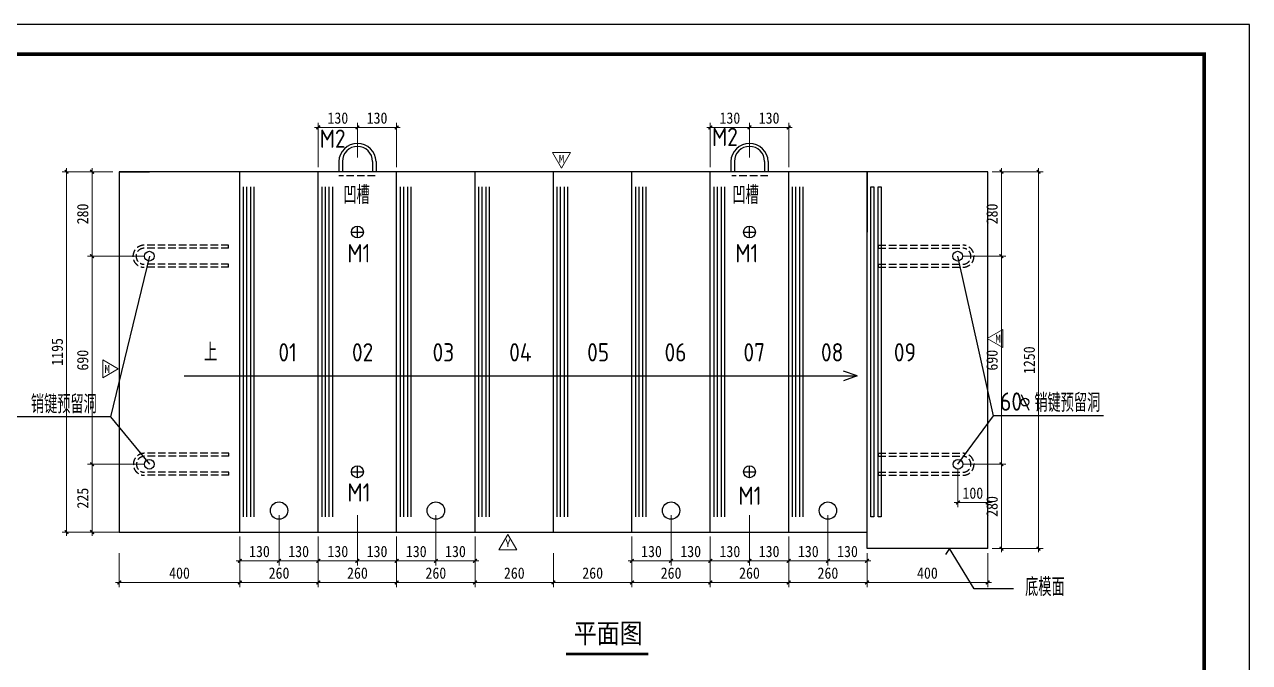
# Model space of a CAD drawing. Extents: x 102111 to 117918, y 52462 to 56917.
# Drawn here: x 113856 to 117918, y 54801 to 56917 of the extents above; entities that cross this region are included whole.
import ezdxf
from ezdxf.enums import TextEntityAlignment as Align

# ---------------------------------------------------------------- set-up
doc = ezdxf.new("R2010")
doc.units = 0
doc.header["$LTSCALE"] = 1000
doc.header["$MEASUREMENT"] = 0
doc.linetypes.add('ACAD_ISO10W100', pattern=[18, 12, -3, 0, -3])
doc.linetypes.add('DASH', pattern=[0.35, 0.25, -0.1])
for name, color, linetype in [('YZ-下划线', 1, 'ACAD_ISO10W100'), ('YZ-标题文字', 2, 'Continuous'), ('图框2', 1, 'Continuous'), ('图框线', 7, 'Continuous')]:
    doc.layers.add(name, color=color, linetype=linetype)
doc.styles.get("Standard").update_dxf_attribs({"font": 'gbenor.shx', "bigfont": 'gbcbig.shx'})
doc.styles.add('YZ-样式 1', font='', dxfattribs={"width": 0.85})
doc.styles.add('YZ-样式 2', font='simhei.ttf', dxfattribs={"width": 0.9})
doc.styles.add('图签-黑体', font='simhei.ttf')
doc.styles.get('YZ-样式 1').set_extended_font_data('SimSun')
doc.dimstyles.new('YZ-15', dxfattribs={"dimscale": 15, "dimtxt": 2.5, "dimasz": 0.8, "dimexe": 1, "dimexo": 1, "dimgap": 0.8, "dimtad": 1, "dimdec": 0, "dimzin": 1, "dimdsep": 46, "dimtxsty": 'YZ-样式 2', "dimblk": 'ARCHTICK', "dimcen": 250, "dimdle": 0.8, "dimclrd": 151, "dimclre": 151, "dimclrt": 7, "dimazin": 0, "dimtfac": 1, "dimtdec": 0, "dimtix": 1, "dimtmove": 2, "dimatfit": 2, "dimldrblk": 'ARCHTICK', "dimfxl": 20, "dimlwd": 9, "dimlwe": 9, "dimarcsym": 0})

# ---------------------------------------------------------------- blocks, each defined once
blk = doc.blocks.new('_ArchTick')
at = {"color": 0, "linetype": 'ByBlock', "const_width": 0.4}
blk.add_lwpolyline([(-0.5, -0.5), (0.5, 0.5)], dxfattribs=at)
blk = doc.blocks.new('*D291')
at = {"color": 151, "lineweight": 9, "transparency": 16777216}
for p, q in [((117065.3, 56428.7), (117110.7, 56428.7)), ((117095.7, 56440.7), (117095.7, 56136.7)), ((116965.3, 56148.7), (117110.7, 56148.7))]:
    blk.add_line(p, q, dxfattribs=at)
at = {"layer": 'Defpoints', "color": 0, "transparency": 16777216}
for p in [(117050.3, 56428.7), (116950.3, 56148.7), (117095.7, 56148.7)]:
    blk.add_point(p, dxfattribs=at)
at = {"color": 151, "lineweight": 9, "transparency": 16777216, "xscale": 12, "yscale": 12, "zscale": 12}
for p, rotation in [((117095.7, 56428.7), 90), ((117095.7, 56148.7), 270)]:
    blk.add_blockref('_ArchTick', p, dxfattribs=dict(at, rotation=rotation))
at = {"color": 7, "transparency": 16777216, "insert": (117064.7, 56288.7), "char_height": 37.5, "attachment_point": 5, "rotation": 90, "style": 'YZ-样式 2'}
blk.add_mtext('280', dxfattribs=at)
blk = doc.blocks.new('*D292')
at = {"color": 151, "lineweight": 9, "transparency": 16777216}
for p, q in [((116966.5, 55458.7), (117110.7, 55458.7)), ((117095.7, 55470.7), (117095.7, 55166.7)), ((117065.3, 55178.7), (117110.7, 55178.7))]:
    blk.add_line(p, q, dxfattribs=at)
at = {"layer": 'Defpoints', "color": 0, "transparency": 16777216}
for p in [(116951.5, 55458.7), (117050.3, 55178.7), (117095.7, 55178.7)]:
    blk.add_point(p, dxfattribs=at)
at = {"color": 151, "lineweight": 9, "transparency": 16777216, "xscale": 12, "yscale": 12, "zscale": 12}
for p, rotation in [((117095.7, 55458.7), 90), ((117095.7, 55178.7), 270)]:
    blk.add_blockref('_ArchTick', p, dxfattribs=dict(at, rotation=rotation))
at = {"color": 7, "transparency": 16777216, "insert": (117064.7, 55318.7), "char_height": 37.5, "attachment_point": 5, "rotation": 90, "style": 'YZ-样式 2'}
blk.add_mtext('280', dxfattribs=at)
blk = doc.blocks.new('*D262')
at = {"color": 151, "lineweight": 9, "transparency": 16777216}
for p, q in [((116965.3, 56148.7), (117110.7, 56148.7)), ((117095.7, 56160.7), (117095.7, 55446.7)), ((116966.5, 55458.7), (117110.7, 55458.7))]:
    blk.add_line(p, q, dxfattribs=at)
at = {"layer": 'Defpoints', "color": 0, "transparency": 16777216}
for p in [(116950.3, 56148.7), (116951.5, 55458.7), (117095.7, 55458.7)]:
    blk.add_point(p, dxfattribs=at)
at = {"color": 151, "lineweight": 9, "transparency": 16777216, "xscale": 12, "yscale": 12, "zscale": 12}
for p, rotation in [((117095.7, 56148.7), 90), ((117095.7, 55458.7), 270)]:
    blk.add_blockref('_ArchTick', p, dxfattribs=dict(at, rotation=rotation))
at = {"color": 7, "transparency": 16777216, "insert": (117064.7, 55803.7), "char_height": 37.5, "attachment_point": 5, "rotation": 90, "style": 'YZ-样式 2'}
blk.add_mtext('690', dxfattribs=at)
blk = doc.blocks.new('*D263')
at = {"color": 151, "lineweight": 9, "transparency": 16777216}
for p, q in [((117065.3, 56428.7), (117234, 56428.7)), ((117219, 56440.7), (117219, 55166.7)), ((117065.3, 55178.7), (117234, 55178.7))]:
    blk.add_line(p, q, dxfattribs=at)
at = {"layer": 'Defpoints', "color": 0, "transparency": 16777216}
for p in [(117050.3, 56428.7), (117050.3, 55178.7), (117219, 55178.7)]:
    blk.add_point(p, dxfattribs=at)
at = {"color": 151, "lineweight": 9, "transparency": 16777216, "xscale": 12, "yscale": 12, "zscale": 12}
for p, rotation in [((117219, 56428.7), 90), ((117219, 55178.7), 270)]:
    blk.add_blockref('_ArchTick', p, dxfattribs=dict(at, rotation=rotation))
at = {"color": 7, "transparency": 16777216, "insert": (117188.1, 55803.7), "char_height": 37.5, "attachment_point": 5, "rotation": 90, "style": 'YZ-样式 2'}
blk.add_mtext('1250', dxfattribs=at)
blk = doc.blocks.new('*D293')
at = {"color": 151, "lineweight": 9, "transparency": 16777216}
for p, q in [((116951.5, 55443.7), (116951.5, 55316.7)), ((117050.3, 55443.7), (117050.3, 55316.7)), ((116939.5, 55331.7), (117062.3, 55331.7))]:
    blk.add_line(p, q, dxfattribs=at)
at = {"layer": 'Defpoints', "color": 0, "transparency": 16777216}
for p in [(116951.5, 55458.7), (117050.3, 55458.7), (117050.3, 55331.7)]:
    blk.add_point(p, dxfattribs=at)
at = {"color": 151, "lineweight": 9, "transparency": 16777216, "xscale": 12, "yscale": 12, "zscale": 12, "rotation": 180}
blk.add_blockref('_ArchTick', (116951.5, 55331.7), dxfattribs=at)
at = {"color": 151, "lineweight": 9, "transparency": 16777216, "xscale": 12, "yscale": 12, "zscale": 12}
blk.add_blockref('_ArchTick', (117050.3, 55331.7), dxfattribs=at)
at = {"color": 7, "transparency": 16777216, "insert": (117000.9, 55362.7), "char_height": 37.5, "attachment_point": 5, "style": 'YZ-样式 2'}
blk.add_mtext('100', dxfattribs=at)
blk = doc.blocks.new('*D264')
at = {"color": 151, "lineweight": 9, "transparency": 16777216}
for p, q in [((114170.3, 55163.7), (114170.3, 55051.5)), ((114570.3, 55163.7), (114570.3, 55051.5)), ((114158.3, 55066.5), (114582.3, 55066.5))]:
    blk.add_line(p, q, dxfattribs=at)
at = {"layer": 'Defpoints', "color": 0, "transparency": 16777216}
for p in [(114170.3, 55178.7), (114570.3, 55178.7), (114570.3, 55066.5)]:
    blk.add_point(p, dxfattribs=at)
at = {"color": 151, "lineweight": 9, "transparency": 16777216, "xscale": 12, "yscale": 12, "zscale": 12, "rotation": 180}
blk.add_blockref('_ArchTick', (114170.3, 55066.5), dxfattribs=at)
at = {"color": 151, "lineweight": 9, "transparency": 16777216, "xscale": 12, "yscale": 12, "zscale": 12}
blk.add_blockref('_ArchTick', (114570.3, 55066.5), dxfattribs=at)
at = {"color": 7, "transparency": 16777216, "insert": (114370.3, 55097.5), "char_height": 37.5, "attachment_point": 5, "style": 'YZ-样式 2'}
blk.add_mtext('400', dxfattribs=at)
blk = doc.blocks.new('*D265')
at = {"color": 151, "lineweight": 9, "transparency": 16777216}
for p, q in [((114570.3, 55163.7), (114570.3, 55051.5)), ((114830.3, 55163.7), (114830.3, 55051.5)), ((114558.3, 55066.5), (114842.3, 55066.5))]:
    blk.add_line(p, q, dxfattribs=at)
at = {"layer": 'Defpoints', "color": 0, "transparency": 16777216}
for p in [(114570.3, 55178.7), (114830.3, 55178.7), (114830.3, 55066.5)]:
    blk.add_point(p, dxfattribs=at)
at = {"color": 151, "lineweight": 9, "transparency": 16777216, "xscale": 12, "yscale": 12, "zscale": 12, "rotation": 180}
blk.add_blockref('_ArchTick', (114570.3, 55066.5), dxfattribs=at)
at = {"color": 151, "lineweight": 9, "transparency": 16777216, "xscale": 12, "yscale": 12, "zscale": 12}
blk.add_blockref('_ArchTick', (114830.3, 55066.5), dxfattribs=at)
at = {"color": 7, "transparency": 16777216, "insert": (114700.3, 55097.5), "char_height": 37.5, "attachment_point": 5, "style": 'YZ-样式 2'}
blk.add_mtext('260', dxfattribs=at)
blk = doc.blocks.new('*D266')
at = {"color": 151, "lineweight": 9, "transparency": 16777216}
for p, q in [((114830.3, 55163.7), (114830.3, 55051.5)), ((115090.3, 55163.7), (115090.3, 55051.5)), ((114818.3, 55066.5), (115102.3, 55066.5))]:
    blk.add_line(p, q, dxfattribs=at)
at = {"layer": 'Defpoints', "color": 0, "transparency": 16777216}
for p in [(114830.3, 55178.7), (115090.3, 55178.7), (115090.3, 55066.5)]:
    blk.add_point(p, dxfattribs=at)
at = {"color": 151, "lineweight": 9, "transparency": 16777216, "xscale": 12, "yscale": 12, "zscale": 12, "rotation": 180}
blk.add_blockref('_ArchTick', (114830.3, 55066.5), dxfattribs=at)
at = {"color": 151, "lineweight": 9, "transparency": 16777216, "xscale": 12, "yscale": 12, "zscale": 12}
blk.add_blockref('_ArchTick', (115090.3, 55066.5), dxfattribs=at)
at = {"color": 7, "transparency": 16777216, "insert": (114960.3, 55097.5), "char_height": 37.5, "attachment_point": 5, "style": 'YZ-样式 2'}
blk.add_mtext('260', dxfattribs=at)
blk = doc.blocks.new('*D267')
at = {"color": 151, "lineweight": 9, "transparency": 16777216}
for p, q in [((115090.3, 55163.7), (115090.3, 55051.5)), ((115350.3, 55163.7), (115350.3, 55051.5)), ((115078.3, 55066.5), (115362.3, 55066.5))]:
    blk.add_line(p, q, dxfattribs=at)
at = {"layer": 'Defpoints', "color": 0, "transparency": 16777216}
for p in [(115090.3, 55178.7), (115350.3, 55178.7), (115350.3, 55066.5)]:
    blk.add_point(p, dxfattribs=at)
at = {"color": 151, "lineweight": 9, "transparency": 16777216, "xscale": 12, "yscale": 12, "zscale": 12, "rotation": 180}
blk.add_blockref('_ArchTick', (115090.3, 55066.5), dxfattribs=at)
at = {"color": 151, "lineweight": 9, "transparency": 16777216, "xscale": 12, "yscale": 12, "zscale": 12}
blk.add_blockref('_ArchTick', (115350.3, 55066.5), dxfattribs=at)
at = {"color": 7, "transparency": 16777216, "insert": (115220.3, 55097.5), "char_height": 37.5, "attachment_point": 5, "style": 'YZ-样式 2'}
blk.add_mtext('260', dxfattribs=at)
blk = doc.blocks.new('*D268')
at = {"color": 151, "lineweight": 9, "transparency": 16777216}
for p, q in [((115350.3, 55163.7), (115350.3, 55051.5)), ((115610.3, 55163.7), (115610.3, 55051.5)), ((115338.3, 55066.5), (115622.3, 55066.5))]:
    blk.add_line(p, q, dxfattribs=at)
at = {"layer": 'Defpoints', "color": 0, "transparency": 16777216}
for p in [(115350.3, 55178.7), (115610.3, 55178.7), (115610.3, 55066.5)]:
    blk.add_point(p, dxfattribs=at)
at = {"color": 151, "lineweight": 9, "transparency": 16777216, "xscale": 12, "yscale": 12, "zscale": 12, "rotation": 180}
blk.add_blockref('_ArchTick', (115350.3, 55066.5), dxfattribs=at)
at = {"color": 151, "lineweight": 9, "transparency": 16777216, "xscale": 12, "yscale": 12, "zscale": 12}
blk.add_blockref('_ArchTick', (115610.3, 55066.5), dxfattribs=at)
at = {"color": 7, "transparency": 16777216, "insert": (115480.3, 55097.5), "char_height": 37.5, "attachment_point": 5, "style": 'YZ-样式 2'}
blk.add_mtext('260', dxfattribs=at)
blk = doc.blocks.new('*D269')
at = {"color": 151, "lineweight": 9, "transparency": 16777216}
for p, q in [((115610.3, 55163.7), (115610.3, 55051.5)), ((115870.3, 55163.7), (115870.3, 55051.5)), ((115598.3, 55066.5), (115882.3, 55066.5))]:
    blk.add_line(p, q, dxfattribs=at)
at = {"layer": 'Defpoints', "color": 0, "transparency": 16777216}
for p in [(115610.3, 55178.7), (115870.3, 55178.7), (115870.3, 55066.5)]:
    blk.add_point(p, dxfattribs=at)
at = {"color": 151, "lineweight": 9, "transparency": 16777216, "xscale": 12, "yscale": 12, "zscale": 12, "rotation": 180}
blk.add_blockref('_ArchTick', (115610.3, 55066.5), dxfattribs=at)
at = {"color": 151, "lineweight": 9, "transparency": 16777216, "xscale": 12, "yscale": 12, "zscale": 12}
blk.add_blockref('_ArchTick', (115870.3, 55066.5), dxfattribs=at)
at = {"color": 7, "transparency": 16777216, "insert": (115740.3, 55097.5), "char_height": 37.5, "attachment_point": 5, "style": 'YZ-样式 2'}
blk.add_mtext('260', dxfattribs=at)
blk = doc.blocks.new('*D270')
at = {"color": 151, "lineweight": 9, "transparency": 16777216}
for p, q in [((115870.3, 55163.7), (115870.3, 55051.5)), ((116130.3, 55163.7), (116130.3, 55051.5)), ((115858.3, 55066.5), (116142.3, 55066.5))]:
    blk.add_line(p, q, dxfattribs=at)
at = {"layer": 'Defpoints', "color": 0, "transparency": 16777216}
for p in [(115870.3, 55178.7), (116130.3, 55178.7), (116130.3, 55066.5)]:
    blk.add_point(p, dxfattribs=at)
at = {"color": 151, "lineweight": 9, "transparency": 16777216, "xscale": 12, "yscale": 12, "zscale": 12, "rotation": 180}
blk.add_blockref('_ArchTick', (115870.3, 55066.5), dxfattribs=at)
at = {"color": 151, "lineweight": 9, "transparency": 16777216, "xscale": 12, "yscale": 12, "zscale": 12}
blk.add_blockref('_ArchTick', (116130.3, 55066.5), dxfattribs=at)
at = {"color": 7, "transparency": 16777216, "insert": (116000.3, 55097.5), "char_height": 37.5, "attachment_point": 5, "style": 'YZ-样式 2'}
blk.add_mtext('260', dxfattribs=at)
blk = doc.blocks.new('*D271')
at = {"color": 151, "lineweight": 9, "transparency": 16777216}
for p, q in [((116130.3, 55163.7), (116130.3, 55051.5)), ((116390.3, 55163.7), (116390.3, 55051.5)), ((116118.3, 55066.5), (116402.3, 55066.5))]:
    blk.add_line(p, q, dxfattribs=at)
at = {"layer": 'Defpoints', "color": 0, "transparency": 16777216}
for p in [(116130.3, 55178.7), (116390.3, 55178.7), (116390.3, 55066.5)]:
    blk.add_point(p, dxfattribs=at)
at = {"color": 151, "lineweight": 9, "transparency": 16777216, "xscale": 12, "yscale": 12, "zscale": 12, "rotation": 180}
blk.add_blockref('_ArchTick', (116130.3, 55066.5), dxfattribs=at)
at = {"color": 151, "lineweight": 9, "transparency": 16777216, "xscale": 12, "yscale": 12, "zscale": 12}
blk.add_blockref('_ArchTick', (116390.3, 55066.5), dxfattribs=at)
at = {"color": 7, "transparency": 16777216, "insert": (116260.3, 55097.5), "char_height": 37.5, "attachment_point": 5, "style": 'YZ-样式 2'}
blk.add_mtext('260', dxfattribs=at)
blk = doc.blocks.new('*D272')
at = {"color": 151, "lineweight": 9, "transparency": 16777216}
for p, q in [((116390.3, 55163.7), (116390.3, 55051.5)), ((116650.3, 55163.7), (116650.3, 55051.5)), ((116378.3, 55066.5), (116662.3, 55066.5))]:
    blk.add_line(p, q, dxfattribs=at)
at = {"layer": 'Defpoints', "color": 0, "transparency": 16777216}
for p in [(116390.3, 55178.7), (116650.3, 55178.7), (116650.3, 55066.5)]:
    blk.add_point(p, dxfattribs=at)
at = {"color": 151, "lineweight": 9, "transparency": 16777216, "xscale": 12, "yscale": 12, "zscale": 12, "rotation": 180}
blk.add_blockref('_ArchTick', (116390.3, 55066.5), dxfattribs=at)
at = {"color": 151, "lineweight": 9, "transparency": 16777216, "xscale": 12, "yscale": 12, "zscale": 12}
blk.add_blockref('_ArchTick', (116650.3, 55066.5), dxfattribs=at)
at = {"color": 7, "transparency": 16777216, "insert": (116520.3, 55097.5), "char_height": 37.5, "attachment_point": 5, "style": 'YZ-样式 2'}
blk.add_mtext('260', dxfattribs=at)
blk = doc.blocks.new('*D273')
at = {"color": 151, "lineweight": 9, "transparency": 16777216}
for p, q in [((116650.3, 55163.7), (116650.3, 55051.5)), ((117050.3, 55163.7), (117050.3, 55051.5)), ((116638.3, 55066.5), (117062.3, 55066.5))]:
    blk.add_line(p, q, dxfattribs=at)
at = {"layer": 'Defpoints', "color": 0, "transparency": 16777216}
for p in [(116650.3, 55178.7), (117050.3, 55178.7), (117050.3, 55066.5)]:
    blk.add_point(p, dxfattribs=at)
at = {"color": 151, "lineweight": 9, "transparency": 16777216, "xscale": 12, "yscale": 12, "zscale": 12, "rotation": 180}
blk.add_blockref('_ArchTick', (116650.3, 55066.5), dxfattribs=at)
at = {"color": 151, "lineweight": 9, "transparency": 16777216, "xscale": 12, "yscale": 12, "zscale": 12}
blk.add_blockref('_ArchTick', (117050.3, 55066.5), dxfattribs=at)
at = {"color": 7, "transparency": 16777216, "insert": (116850.3, 55097.5), "char_height": 37.5, "attachment_point": 5, "style": 'YZ-样式 2'}
blk.add_mtext('400', dxfattribs=at)
blk = doc.blocks.new('*D294')
at = {"color": 151, "lineweight": 9, "transparency": 16777216}
for p, q in [((116520.3, 55289.9), (116520.3, 55123.3)), ((116650.3, 55163.7), (116650.3, 55123.3)), ((116662.3, 55138.3), (116508.3, 55138.3))]:
    blk.add_line(p, q, dxfattribs=at)
at = {"layer": 'Defpoints', "color": 0, "transparency": 16777216}
for p in [(116520.3, 55304.9), (116650.3, 55178.7), (116520.3, 55138.3)]:
    blk.add_point(p, dxfattribs=at)
at = {"color": 151, "lineweight": 9, "transparency": 16777216, "xscale": 12, "yscale": 12, "zscale": 12, "rotation": 180}
blk.add_blockref('_ArchTick', (116520.3, 55138.3), dxfattribs=at)
at = {"color": 151, "lineweight": 9, "transparency": 16777216, "xscale": 12, "yscale": 12, "zscale": 12}
blk.add_blockref('_ArchTick', (116650.3, 55138.3), dxfattribs=at)
at = {"color": 7, "transparency": 16777216, "insert": (116585.3, 55169.2), "char_height": 37.5, "attachment_point": 5, "style": 'YZ-样式 2'}
blk.add_mtext('130', dxfattribs=at)
blk = doc.blocks.new('*D295')
at = {"color": 151, "lineweight": 9, "transparency": 16777216}
for p, q in [((116520.3, 55289.9), (116520.3, 55123.3)), ((116390.3, 55218.7), (116390.3, 55123.3)), ((116532.3, 55138.3), (116378.3, 55138.3))]:
    blk.add_line(p, q, dxfattribs=at)
at = {"layer": 'Defpoints', "color": 0, "transparency": 16777216}
for p in [(116520.3, 55304.9), (116390.3, 55233.7), (116390.3, 55138.3)]:
    blk.add_point(p, dxfattribs=at)
at = {"color": 151, "lineweight": 9, "transparency": 16777216, "xscale": 12, "yscale": 12, "zscale": 12, "rotation": 180}
blk.add_blockref('_ArchTick', (116390.3, 55138.3), dxfattribs=at)
at = {"color": 151, "lineweight": 9, "transparency": 16777216, "xscale": 12, "yscale": 12, "zscale": 12}
blk.add_blockref('_ArchTick', (116520.3, 55138.3), dxfattribs=at)
at = {"color": 7, "transparency": 16777216, "insert": (116455.3, 55169.2), "char_height": 37.5, "attachment_point": 5, "style": 'YZ-样式 2'}
blk.add_mtext('130', dxfattribs=at)
blk = doc.blocks.new('*D274')
at = {"color": 151, "lineweight": 9, "transparency": 16777216}
for p, q in [((116260.3, 55289.9), (116260.3, 55123.3)), ((116390.3, 55218.7), (116390.3, 55123.3)), ((116402.3, 55138.3), (116248.3, 55138.3))]:
    blk.add_line(p, q, dxfattribs=at)
at = {"layer": 'Defpoints', "color": 0, "transparency": 16777216}
for p in [(116260.3, 55304.9), (116390.3, 55233.7), (116260.3, 55138.3)]:
    blk.add_point(p, dxfattribs=at)
at = {"color": 151, "lineweight": 9, "transparency": 16777216, "xscale": 12, "yscale": 12, "zscale": 12, "rotation": 180}
blk.add_blockref('_ArchTick', (116260.3, 55138.3), dxfattribs=at)
at = {"color": 151, "lineweight": 9, "transparency": 16777216, "xscale": 12, "yscale": 12, "zscale": 12}
blk.add_blockref('_ArchTick', (116390.3, 55138.3), dxfattribs=at)
at = {"color": 7, "transparency": 16777216, "insert": (116325.3, 55169.2), "char_height": 37.5, "attachment_point": 5, "style": 'YZ-样式 2'}
blk.add_mtext('130', dxfattribs=at)
blk = doc.blocks.new('*D275')
at = {"color": 151, "lineweight": 9, "transparency": 16777216}
for p, q in [((116260.3, 55289.9), (116260.3, 55123.3)), ((116130.3, 55218.7), (116130.3, 55123.3)), ((116272.3, 55138.3), (116118.3, 55138.3))]:
    blk.add_line(p, q, dxfattribs=at)
at = {"layer": 'Defpoints', "color": 0, "transparency": 16777216}
for p in [(116260.3, 55304.9), (116130.3, 55233.7), (116130.3, 55138.3)]:
    blk.add_point(p, dxfattribs=at)
at = {"color": 151, "lineweight": 9, "transparency": 16777216, "xscale": 12, "yscale": 12, "zscale": 12, "rotation": 180}
blk.add_blockref('_ArchTick', (116130.3, 55138.3), dxfattribs=at)
at = {"color": 151, "lineweight": 9, "transparency": 16777216, "xscale": 12, "yscale": 12, "zscale": 12}
blk.add_blockref('_ArchTick', (116260.3, 55138.3), dxfattribs=at)
at = {"color": 7, "transparency": 16777216, "insert": (116195.3, 55169.2), "char_height": 37.5, "attachment_point": 5, "style": 'YZ-样式 2'}
blk.add_mtext('130', dxfattribs=at)
blk = doc.blocks.new('*D276')
at = {"color": 151, "lineweight": 9, "transparency": 16777216}
for p, q in [((116000.3, 55289.9), (116000.3, 55123.3)), ((116130.3, 55218.7), (116130.3, 55123.3)), ((116142.3, 55138.3), (115988.3, 55138.3))]:
    blk.add_line(p, q, dxfattribs=at)
at = {"layer": 'Defpoints', "color": 0, "transparency": 16777216}
for p in [(116000.3, 55304.9), (116130.3, 55233.7), (116000.3, 55138.3)]:
    blk.add_point(p, dxfattribs=at)
at = {"color": 151, "lineweight": 9, "transparency": 16777216, "xscale": 12, "yscale": 12, "zscale": 12, "rotation": 180}
blk.add_blockref('_ArchTick', (116000.3, 55138.3), dxfattribs=at)
at = {"color": 151, "lineweight": 9, "transparency": 16777216, "xscale": 12, "yscale": 12, "zscale": 12}
blk.add_blockref('_ArchTick', (116130.3, 55138.3), dxfattribs=at)
at = {"color": 7, "transparency": 16777216, "insert": (116065.3, 55169.2), "char_height": 37.5, "attachment_point": 5, "style": 'YZ-样式 2'}
blk.add_mtext('130', dxfattribs=at)
blk = doc.blocks.new('*D277')
at = {"color": 151, "lineweight": 9, "transparency": 16777216}
for p, q in [((116000.3, 55289.9), (116000.3, 55123.3)), ((115870.3, 55218.7), (115870.3, 55123.3)), ((116012.3, 55138.3), (115858.3, 55138.3))]:
    blk.add_line(p, q, dxfattribs=at)
at = {"layer": 'Defpoints', "color": 0, "transparency": 16777216}
for p in [(116000.3, 55304.9), (115870.3, 55233.7), (115870.3, 55138.3)]:
    blk.add_point(p, dxfattribs=at)
at = {"color": 151, "lineweight": 9, "transparency": 16777216, "xscale": 12, "yscale": 12, "zscale": 12, "rotation": 180}
blk.add_blockref('_ArchTick', (115870.3, 55138.3), dxfattribs=at)
at = {"color": 151, "lineweight": 9, "transparency": 16777216, "xscale": 12, "yscale": 12, "zscale": 12}
blk.add_blockref('_ArchTick', (116000.3, 55138.3), dxfattribs=at)
at = {"color": 7, "transparency": 16777216, "insert": (115935.3, 55169.2), "char_height": 37.5, "attachment_point": 5, "style": 'YZ-样式 2'}
blk.add_mtext('130', dxfattribs=at)
blk = doc.blocks.new('*D278')
at = {"color": 151, "lineweight": 9, "transparency": 16777216}
for p, q in [((115220.3, 55289.9), (115220.3, 55123.3)), ((115350.3, 55218.7), (115350.3, 55123.3)), ((115362.3, 55138.3), (115208.3, 55138.3))]:
    blk.add_line(p, q, dxfattribs=at)
at = {"layer": 'Defpoints', "color": 0, "transparency": 16777216}
for p in [(115220.3, 55304.9), (115350.3, 55233.7), (115220.3, 55138.3)]:
    blk.add_point(p, dxfattribs=at)
at = {"color": 151, "lineweight": 9, "transparency": 16777216, "xscale": 12, "yscale": 12, "zscale": 12, "rotation": 180}
blk.add_blockref('_ArchTick', (115220.3, 55138.3), dxfattribs=at)
at = {"color": 151, "lineweight": 9, "transparency": 16777216, "xscale": 12, "yscale": 12, "zscale": 12}
blk.add_blockref('_ArchTick', (115350.3, 55138.3), dxfattribs=at)
at = {"color": 7, "transparency": 16777216, "insert": (115285.3, 55169.2), "char_height": 37.5, "attachment_point": 5, "style": 'YZ-样式 2'}
blk.add_mtext('130', dxfattribs=at)
blk = doc.blocks.new('*D279')
at = {"color": 151, "lineweight": 9, "transparency": 16777216}
for p, q in [((115220.3, 55289.9), (115220.3, 55123.3)), ((115090.3, 55218.7), (115090.3, 55123.3)), ((115232.3, 55138.3), (115078.3, 55138.3))]:
    blk.add_line(p, q, dxfattribs=at)
at = {"layer": 'Defpoints', "color": 0, "transparency": 16777216}
for p in [(115220.3, 55304.9), (115090.3, 55233.7), (115090.3, 55138.3)]:
    blk.add_point(p, dxfattribs=at)
at = {"color": 151, "lineweight": 9, "transparency": 16777216, "xscale": 12, "yscale": 12, "zscale": 12, "rotation": 180}
blk.add_blockref('_ArchTick', (115090.3, 55138.3), dxfattribs=at)
at = {"color": 151, "lineweight": 9, "transparency": 16777216, "xscale": 12, "yscale": 12, "zscale": 12}
blk.add_blockref('_ArchTick', (115220.3, 55138.3), dxfattribs=at)
at = {"color": 7, "transparency": 16777216, "insert": (115155.3, 55169.2), "char_height": 37.5, "attachment_point": 5, "style": 'YZ-样式 2'}
blk.add_mtext('130', dxfattribs=at)
blk = doc.blocks.new('*D280')
at = {"color": 151, "lineweight": 9, "transparency": 16777216}
for p, q in [((114960.3, 55289.9), (114960.3, 55123.3)), ((115090.3, 55218.7), (115090.3, 55123.3)), ((115102.3, 55138.3), (114948.3, 55138.3))]:
    blk.add_line(p, q, dxfattribs=at)
at = {"layer": 'Defpoints', "color": 0, "transparency": 16777216}
for p in [(114960.3, 55304.9), (115090.3, 55233.7), (114960.3, 55138.3)]:
    blk.add_point(p, dxfattribs=at)
at = {"color": 151, "lineweight": 9, "transparency": 16777216, "xscale": 12, "yscale": 12, "zscale": 12, "rotation": 180}
blk.add_blockref('_ArchTick', (114960.3, 55138.3), dxfattribs=at)
at = {"color": 151, "lineweight": 9, "transparency": 16777216, "xscale": 12, "yscale": 12, "zscale": 12}
blk.add_blockref('_ArchTick', (115090.3, 55138.3), dxfattribs=at)
at = {"color": 7, "transparency": 16777216, "insert": (115025.3, 55169.2), "char_height": 37.5, "attachment_point": 5, "style": 'YZ-样式 2'}
blk.add_mtext('130', dxfattribs=at)
blk = doc.blocks.new('*D281')
at = {"color": 151, "lineweight": 9, "transparency": 16777216}
for p, q in [((114960.3, 55289.9), (114960.3, 55123.3)), ((114830.3, 55218.7), (114830.3, 55123.3)), ((114972.3, 55138.3), (114818.3, 55138.3))]:
    blk.add_line(p, q, dxfattribs=at)
at = {"layer": 'Defpoints', "color": 0, "transparency": 16777216}
for p in [(114960.3, 55304.9), (114830.3, 55233.7), (114830.3, 55138.3)]:
    blk.add_point(p, dxfattribs=at)
at = {"color": 151, "lineweight": 9, "transparency": 16777216, "xscale": 12, "yscale": 12, "zscale": 12, "rotation": 180}
blk.add_blockref('_ArchTick', (114830.3, 55138.3), dxfattribs=at)
at = {"color": 151, "lineweight": 9, "transparency": 16777216, "xscale": 12, "yscale": 12, "zscale": 12}
blk.add_blockref('_ArchTick', (114960.3, 55138.3), dxfattribs=at)
at = {"color": 7, "transparency": 16777216, "insert": (114895.3, 55169.2), "char_height": 37.5, "attachment_point": 5, "style": 'YZ-样式 2'}
blk.add_mtext('130', dxfattribs=at)
blk = doc.blocks.new('*D282')
at = {"color": 151, "lineweight": 9, "transparency": 16777216}
for p, q in [((114700.3, 55289.9), (114700.3, 55123.3)), ((114830.3, 55218.7), (114830.3, 55123.3)), ((114842.3, 55138.3), (114688.3, 55138.3))]:
    blk.add_line(p, q, dxfattribs=at)
at = {"layer": 'Defpoints', "color": 0, "transparency": 16777216}
for p in [(114700.3, 55304.9), (114830.3, 55233.7), (114700.3, 55138.3)]:
    blk.add_point(p, dxfattribs=at)
at = {"color": 151, "lineweight": 9, "transparency": 16777216, "xscale": 12, "yscale": 12, "zscale": 12, "rotation": 180}
blk.add_blockref('_ArchTick', (114700.3, 55138.3), dxfattribs=at)
at = {"color": 151, "lineweight": 9, "transparency": 16777216, "xscale": 12, "yscale": 12, "zscale": 12}
blk.add_blockref('_ArchTick', (114830.3, 55138.3), dxfattribs=at)
at = {"color": 7, "transparency": 16777216, "insert": (114765.3, 55169.2), "char_height": 37.5, "attachment_point": 5, "style": 'YZ-样式 2'}
blk.add_mtext('130', dxfattribs=at)
blk = doc.blocks.new('*D283')
at = {"color": 151, "lineweight": 9, "transparency": 16777216}
for p, q in [((114700.3, 55289.9), (114700.3, 55123.3)), ((114570.3, 55218.7), (114570.3, 55123.3)), ((114712.3, 55138.3), (114558.3, 55138.3))]:
    blk.add_line(p, q, dxfattribs=at)
at = {"layer": 'Defpoints', "color": 0, "transparency": 16777216}
for p in [(114700.3, 55304.9), (114570.3, 55233.7), (114570.3, 55138.3)]:
    blk.add_point(p, dxfattribs=at)
at = {"color": 151, "lineweight": 9, "transparency": 16777216, "xscale": 12, "yscale": 12, "zscale": 12, "rotation": 180}
blk.add_blockref('_ArchTick', (114570.3, 55138.3), dxfattribs=at)
at = {"color": 151, "lineweight": 9, "transparency": 16777216, "xscale": 12, "yscale": 12, "zscale": 12}
blk.add_blockref('_ArchTick', (114700.3, 55138.3), dxfattribs=at)
at = {"color": 7, "transparency": 16777216, "insert": (114635.3, 55169.2), "char_height": 37.5, "attachment_point": 5, "style": 'YZ-样式 2'}
blk.add_mtext('130', dxfattribs=at)
blk = doc.blocks.new('*D296')
at = {"color": 151, "lineweight": 9, "transparency": 16777216}
for p, q in [((116260.3, 56477.7), (116260.3, 56590.6)), ((116390.3, 56443.7), (116390.3, 56590.6)), ((116248.3, 56575.6), (116402.3, 56575.6))]:
    blk.add_line(p, q, dxfattribs=at)
at = {"layer": 'Defpoints', "color": 0, "transparency": 16777216}
for p in [(116390.3, 56575.6), (116260.3, 56462.7), (116390.3, 56428.7)]:
    blk.add_point(p, dxfattribs=at)
at = {"color": 151, "lineweight": 9, "transparency": 16777216, "xscale": 12, "yscale": 12, "zscale": 12, "rotation": 180}
blk.add_blockref('_ArchTick', (116260.3, 56575.6), dxfattribs=at)
at = {"color": 151, "lineweight": 9, "transparency": 16777216, "xscale": 12, "yscale": 12, "zscale": 12}
blk.add_blockref('_ArchTick', (116390.3, 56575.6), dxfattribs=at)
at = {"color": 7, "transparency": 16777216, "insert": (116325.3, 56606.5), "char_height": 37.5, "attachment_point": 5, "style": 'YZ-样式 2'}
blk.add_mtext('130', dxfattribs=at)
blk = doc.blocks.new('*D297')
at = {"color": 151, "lineweight": 9, "transparency": 16777216}
for p, q in [((116130.3, 56443.7), (116130.3, 56590.6)), ((116260.3, 56475.6), (116260.3, 56590.6)), ((116272.3, 56575.6), (116118.3, 56575.6))]:
    blk.add_line(p, q, dxfattribs=at)
at = {"layer": 'Defpoints', "color": 0, "transparency": 16777216}
for p in [(116130.3, 56575.6), (116130.3, 56428.7), (116260.3, 56460.6)]:
    blk.add_point(p, dxfattribs=at)
at = {"color": 151, "lineweight": 9, "transparency": 16777216, "xscale": 12, "yscale": 12, "zscale": 12, "rotation": 180}
blk.add_blockref('_ArchTick', (116130.3, 56575.6), dxfattribs=at)
at = {"color": 151, "lineweight": 9, "transparency": 16777216, "xscale": 12, "yscale": 12, "zscale": 12}
blk.add_blockref('_ArchTick', (116260.3, 56575.6), dxfattribs=at)
at = {"color": 7, "transparency": 16777216, "insert": (116195.3, 56606.5), "char_height": 37.5, "attachment_point": 5, "style": 'YZ-样式 2'}
blk.add_mtext('130', dxfattribs=at)
blk = doc.blocks.new('*D284')
at = {"color": 151, "lineweight": 9, "transparency": 16777216}
for p, q in [((114960.3, 56477.7), (114960.3, 56590.6)), ((115090.3, 56443.7), (115090.3, 56590.6)), ((114948.3, 56575.6), (115102.3, 56575.6))]:
    blk.add_line(p, q, dxfattribs=at)
at = {"layer": 'Defpoints', "color": 0, "transparency": 16777216}
for p in [(115090.3, 56575.6), (114960.3, 56462.7), (115090.3, 56428.7)]:
    blk.add_point(p, dxfattribs=at)
at = {"color": 151, "lineweight": 9, "transparency": 16777216, "xscale": 12, "yscale": 12, "zscale": 12, "rotation": 180}
blk.add_blockref('_ArchTick', (114960.3, 56575.6), dxfattribs=at)
at = {"color": 151, "lineweight": 9, "transparency": 16777216, "xscale": 12, "yscale": 12, "zscale": 12}
blk.add_blockref('_ArchTick', (115090.3, 56575.6), dxfattribs=at)
at = {"color": 7, "transparency": 16777216, "insert": (115025.3, 56606.5), "char_height": 37.5, "attachment_point": 5, "style": 'YZ-样式 2'}
blk.add_mtext('130', dxfattribs=at)
blk = doc.blocks.new('*D285')
at = {"color": 151, "lineweight": 9, "transparency": 16777216}
for p, q in [((114830.3, 56443.7), (114830.3, 56590.6)), ((114960.3, 56475.6), (114960.3, 56590.6)), ((114972.3, 56575.6), (114818.3, 56575.6))]:
    blk.add_line(p, q, dxfattribs=at)
at = {"layer": 'Defpoints', "color": 0, "transparency": 16777216}
for p in [(114830.3, 56575.6), (114830.3, 56428.7), (114960.3, 56460.6)]:
    blk.add_point(p, dxfattribs=at)
at = {"color": 151, "lineweight": 9, "transparency": 16777216, "xscale": 12, "yscale": 12, "zscale": 12, "rotation": 180}
blk.add_blockref('_ArchTick', (114830.3, 56575.6), dxfattribs=at)
at = {"color": 151, "lineweight": 9, "transparency": 16777216, "xscale": 12, "yscale": 12, "zscale": 12}
blk.add_blockref('_ArchTick', (114960.3, 56575.6), dxfattribs=at)
at = {"color": 7, "transparency": 16777216, "insert": (114895.3, 56606.5), "char_height": 37.5, "attachment_point": 5, "style": 'YZ-样式 2'}
blk.add_mtext('130', dxfattribs=at)
blk = doc.blocks.new('*D298')
at = {"color": 151, "lineweight": 9, "transparency": 16777216}
for p, q in [((114149.6, 56428.7), (114065.3, 56428.7)), ((114080.3, 56136.7), (114080.3, 56440.7)), ((114255.3, 56148.7), (114065.3, 56148.7))]:
    blk.add_line(p, q, dxfattribs=at)
at = {"layer": 'Defpoints', "color": 0, "transparency": 16777216}
for p in [(114080.3, 56428.7), (114164.6, 56428.7), (114270.3, 56148.7)]:
    blk.add_point(p, dxfattribs=at)
at = {"color": 151, "lineweight": 9, "transparency": 16777216, "xscale": 12, "yscale": 12, "zscale": 12}
for p, rotation in [((114080.3, 56428.7), 90), ((114080.3, 56148.7), 270)]:
    blk.add_blockref('_ArchTick', p, dxfattribs=dict(at, rotation=rotation))
at = {"color": 7, "transparency": 16777216, "insert": (114049.3, 56288.7), "char_height": 37.5, "attachment_point": 5, "rotation": 90, "style": 'YZ-样式 2'}
blk.add_mtext('280', dxfattribs=at)
blk = doc.blocks.new('*D299')
at = {"color": 151, "lineweight": 9, "transparency": 16777216}
for p, q in [((114255.3, 56148.7), (114065.3, 56148.7)), ((114080.3, 56160.7), (114080.3, 55446.7)), ((114255.3, 55458.7), (114065.3, 55458.7))]:
    blk.add_line(p, q, dxfattribs=at)
at = {"layer": 'Defpoints', "color": 0, "transparency": 16777216}
for p in [(114270.3, 56148.7), (114080.3, 55458.7), (114270.3, 55458.7)]:
    blk.add_point(p, dxfattribs=at)
at = {"color": 151, "lineweight": 9, "transparency": 16777216, "xscale": 12, "yscale": 12, "zscale": 12}
for p, rotation in [((114080.3, 56148.7), 90), ((114080.3, 55458.7), 270)]:
    blk.add_blockref('_ArchTick', p, dxfattribs=dict(at, rotation=rotation))
at = {"color": 7, "transparency": 16777216, "insert": (114049.3, 55803.7), "char_height": 37.5, "attachment_point": 5, "rotation": 90, "style": 'YZ-样式 2'}
blk.add_mtext('690', dxfattribs=at)
blk = doc.blocks.new('*D300')
at = {"color": 151, "lineweight": 9, "transparency": 16777216}
for p, q in [((114255.3, 55458.7), (114065.3, 55458.7)), ((114080.3, 55470.7), (114080.3, 55221.7)), ((114255.3, 55233.7), (114065.3, 55233.7))]:
    blk.add_line(p, q, dxfattribs=at)
at = {"layer": 'Defpoints', "color": 0, "transparency": 16777216}
for p in [(114270.3, 55458.7), (114080.3, 55233.7), (114270.3, 55233.7)]:
    blk.add_point(p, dxfattribs=at)
at = {"color": 151, "lineweight": 9, "transparency": 16777216, "xscale": 12, "yscale": 12, "zscale": 12}
for p, rotation in [((114080.3, 55458.7), 90), ((114080.3, 55233.7), 270)]:
    blk.add_blockref('_ArchTick', p, dxfattribs=dict(at, rotation=rotation))
at = {"color": 7, "transparency": 16777216, "insert": (114049.5, 55346.2), "char_height": 37.5, "attachment_point": 5, "rotation": 90, "style": 'YZ-样式 2'}
blk.add_mtext('225', dxfattribs=at)
blk = doc.blocks.new('*D301')
at = {"color": 151, "lineweight": 9, "transparency": 16777216}
for p, q in [((114149.6, 56428.7), (113980.9, 56428.7)), ((113995.9, 56440.7), (113995.9, 55221.7)), ((114155.3, 55233.7), (113980.9, 55233.7))]:
    blk.add_line(p, q, dxfattribs=at)
at = {"layer": 'Defpoints', "color": 0, "transparency": 16777216}
for p in [(114164.6, 56428.7), (113995.9, 55233.7), (114170.3, 55233.7)]:
    blk.add_point(p, dxfattribs=at)
at = {"color": 151, "lineweight": 9, "transparency": 16777216, "xscale": 12, "yscale": 12, "zscale": 12}
for p, rotation in [((113995.9, 56428.7), 90), ((113995.9, 55233.7), 270)]:
    blk.add_blockref('_ArchTick', p, dxfattribs=dict(at, rotation=rotation))
at = {"color": 7, "transparency": 16777216, "insert": (113965.1, 55831.2), "char_height": 37.5, "attachment_point": 5, "rotation": 90, "style": 'YZ-样式 2'}
blk.add_mtext('1195', dxfattribs=at)

msp = doc.modelspace()

# ---------------------------------------------------------------- linework, layer by layer
for p, q in [((117050.3, 56428.7), (114170.3, 56428.7)), ((114170.3, 56428.7), (114170.3, 55233.7)), ((114170.3, 56428.7), (114270.3, 56428.7)), ((114570.3, 55233.7), (114570.3, 56428.7)), ((114830.3, 55233.7), (114830.3, 56428.7)), ((114898.3, 56462.7), (114898.3, 56428.7)), ((114910.3, 56462.7), (114910.3, 56428.7)), ((115010.3, 56462.7), (115010.3, 56428.7)), ((115022.3, 56462.7), (115022.3, 56428.7)), ((115090.3, 55233.7), (115090.3, 56428.7)), ((115350.3, 55233.7), (115350.3, 56428.7)), ((115610.3, 55233.7), (115610.3, 56428.7)), ((115870.3, 55233.7), (115870.3, 56428.7)), ((116130.3, 55233.7), (116130.3, 56428.7)), ((116198.3, 56462.7), (116198.3, 56428.7)), ((116210.3, 56462.7), (116210.3, 56428.7)), ((116310.3, 56462.7), (116310.3, 56428.7)), ((116322.3, 56462.7), (116322.3, 56428.7)), ((116390.3, 55233.7), (116390.3, 56428.7)), ((116650.3, 56428.7), (116520.3, 56428.7)), ((116650.3, 55178.7), (116650.3, 56428.7)), ((116650.3, 56428.7), (116650.3, 56228.7)), ((117050.3, 55178.7), (117050.3, 56428.7)), ((114582.9, 55283.7), (114582.9, 56378.7)), ((114592.9, 56378.7), (114592.9, 55283.7)), ((114607, 55283.7), (114607, 56378.7)), ((114617, 56378.7), (114617, 55283.7)), ((114842.9, 55283.7), (114842.9, 56378.7)), ((114852.9, 56378.7), (114852.9, 55283.7)), ((114867, 55283.7), (114867, 56378.7)), ((114877, 56378.7), (114877, 55283.7)), ((115102.9, 55283.7), (115102.9, 56378.7)), ((115112.9, 56378.7), (115112.9, 55283.7)), ((115127, 55283.7), (115127, 56378.7)), ((115137, 56378.7), (115137, 55283.7)), ((115362.9, 55283.7), (115362.9, 56378.7)), ((115372.9, 56378.7), (115372.9, 55283.7)), ((115387, 55283.7), (115387, 56378.7)), ((115397, 56378.7), (115397, 55283.7)), ((115622.9, 55283.7), (115622.9, 56378.7)), ((115632.9, 56378.7), (115632.9, 55283.7)), ((115647, 55283.7), (115647, 56378.7)), ((115657, 56378.7), (115657, 55283.7)), ((115882.9, 55283.7), (115882.9, 56378.7)), ((115892.9, 56378.7), (115892.9, 55283.7)), ((115907, 55283.7), (115907, 56378.7)), ((115917, 56378.7), (115917, 55283.7)), ((116142.9, 55283.7), (116142.9, 56378.7)), ((116152.9, 56378.7), (116152.9, 55283.7)), ((116167, 55283.7), (116167, 56378.7)), ((116177, 56378.7), (116177, 55283.7)), ((116402.9, 55283.7), (116402.9, 56378.7)), ((116412.9, 56378.7), (116412.9, 55283.7)), ((116427, 55283.7), (116427, 56378.7)), ((116437, 56378.7), (116437, 55283.7)), ((116662.9, 55283.7), (116662.9, 56378.7)), ((116662.9, 56378.7), (116672.9, 56378.7)), ((116672.9, 56378.7), (116672.9, 55283.7)), ((116687, 55283.7), (116687, 56378.7)), ((116687, 56378.7), (116697, 56378.7)), ((116697, 56378.7), (116697, 55283.7)), ((114940.6, 56228.7), (114980.1, 56228.7)), ((114960.3, 56209), (114960.3, 56248.4)), ((116240.6, 56228.7), (116280.1, 56228.7)), ((116260.3, 56209), (116260.3, 56248.4)), ((114532.9, 56174.9), (114532.9, 56184.9)), ((116687.8, 56174.9), (116687.8, 56184.9)), ((114270.3, 56148.7), (114141.1, 55615.5)), ((116950.3, 56148.7), (117068.7, 55618.7)), ((114532.9, 56111.9), (114532.9, 56121.9)), ((116687.8, 56111.9), (116687.8, 56121.9)), ((114385.7, 55751.5), (116617.6, 55751.5)), ((116617.6, 55751.5), (116572.5, 55767.6)), ((116617.6, 55751.5), (116572.5, 55735.3)), ((117161, 55690.2), (117186.5, 55638.4)), ((114141.1, 55615.5), (113630.8, 55615.5)), ((114141.1, 55615.5), (114270.3, 55458.7)), ((117068.7, 55618.7), (116950.3, 55458.7)), ((117069.7, 55620.2), (117434.7, 55620.2)), ((114534.1, 55484.9), (114534.1, 55494.9)), ((116687.8, 55484.9), (116687.8, 55494.9)), ((114960.3, 55414), (114960.3, 55453.4)), ((116260.3, 55414), (116260.3, 55453.4)), ((114534.1, 55421.9), (114534.1, 55431.9)), ((114940.6, 55433.7), (114980.1, 55433.7)), ((116240.6, 55433.7), (116280.1, 55433.7)), ((116650.3, 55233.7), (116650.3, 55433.7)), ((116687.8, 55421.9), (116687.8, 55431.9)), ((116672.9, 55283.7), (116662.9, 55283.7)), ((116697, 55283.7), (116687, 55283.7)), ((114170.3, 55233.7), (116650.3, 55233.7)), ((117050.3, 55178.7), (116650.3, 55178.7)), ((116923.7, 55178.7), (116909.8, 55159.5)), ((117005.1, 55045.3), (116923.7, 55178.7)), ((117050.3, 55178.7), (116950.3, 55178.7)), ((117135.3, 55045.3), (117005.1, 55045.3))]:
    msp.add_line(p, q)
at = {"linetype": 'DASH', "lineweight": 30, "ltscale": 0.1}
for p, q in [((115018.8, 56415.1), (114898.7, 56415.1)), ((116321.4, 56415.1), (116201.3, 56415.1))]:
    msp.add_line(p, q, dxfattribs=at)
at = {"linetype": 'DASH', "ltscale": 0.1}
for p, q in [((114532.9, 56184.9), (114252.9, 56184.9)), ((116687.8, 56184.9), (116967.8, 56184.9)), ((114532.9, 56174.9), (114252.9, 56174.9)), ((116687.8, 56174.9), (116967.8, 56174.9)), ((114532.9, 56121.9), (114252.9, 56121.9)), ((114532.9, 56111.9), (114252.9, 56111.9)), ((116687.8, 56121.9), (116967.8, 56121.9)), ((116687.8, 56111.9), (116967.8, 56111.9)), ((114534.1, 55494.9), (114254.1, 55494.9)), ((116687.8, 55494.9), (116967.8, 55494.9)), ((114534.1, 55484.9), (114254.1, 55484.9)), ((116687.8, 55484.9), (116967.8, 55484.9)), ((114534.1, 55431.9), (114254.1, 55431.9)), ((114534.1, 55421.9), (114254.1, 55421.9)), ((116687.8, 55431.9), (116967.8, 55431.9)), ((116687.8, 55421.9), (116967.8, 55421.9))]:
    msp.add_line(p, q, dxfattribs=at)
at = {"color": 1, "lineweight": 13}
for points in [[(115637.2, 56441), (115667.1, 56492.7), (115607.4, 56492.7)], [(117048.6, 55875.7), (117100.3, 55905.5), (117100.3, 55845.8)], [(114167.2, 55775.5), (114115.5, 55805.4), (114115.5, 55745.7)], [(115459.3, 55226.2), (115489.2, 55174.5), (115429.5, 55174.5)]]:
    msp.add_lwpolyline(points, close=True, dxfattribs=at)
for centre, radius in [((114960.3, 56228.7), 19.7), ((116260.3, 56228.7), 19.7), ((114270.3, 56148.7), 16.1), ((116950.3, 56148.7), 16.1), ((117173.9, 55664.7), 12.9), ((114270.3, 55458.7), 16.1), ((114960.3, 55433.7), 19.7), ((116260.3, 55433.7), 19.7), ((116951.5, 55458.7), 16.1), ((114700.3, 55304.9), 28.9), ((115220.3, 55304.9), 28.9), ((116000.3, 55304.9), 28.9), ((116520.3, 55304.9), 28.9)]:
    msp.add_circle(centre, radius)
for centre, radius, start, end in [((114960.3, 56460.6), 62, 1.8784, 178.1216), ((114960.3, 56462.7), 50, 0, 180), ((116260.3, 56460.6), 62, 1.8784, 178.1216), ((116260.3, 56462.7), 50, 0, 180)]:
    msp.add_arc(centre, radius, start, end)
at = {"linetype": 'DASH', "ltscale": 0.1}
for centre, radius, start, end in [((114252.4, 56148.4), 36.5, 89.2952, 270.7048), ((116968.3, 56148.4), 36.5, 269.2952, 90.7048), ((114252.8, 56148.4), 26.5, 89.8762, 270.1238), ((116967.9, 56148.4), 26.5, 269.8762, 90.1238), ((114253.6, 55458.4), 36.5, 89.2952, 270.7048), ((116968.3, 55458.4), 36.5, 269.2952, 90.7048), ((114254, 55458.4), 26.5, 89.8762, 270.1238), ((116967.9, 55458.4), 26.5, 269.8762, 90.1238)]:
    msp.add_arc(centre, radius, start, end, dxfattribs=at)
at = {"layer": 'YZ-下划线', "color": 1, "linetype": 'ByBlock', "const_width": 9.38}
msp.add_lwpolyline([(115924.8, 54829.1), (115651.7, 54829.1)], dxfattribs=at)
at = {"layer": '图框2', "color": 1}
msp.add_lwpolyline([(117918.3, 52461.9), (117918.3, 56916.9), (111618.3, 56916.9), (111618.3, 52461.9)], close=True, dxfattribs=at)
at = {"layer": '图框线', "const_width": 12}
msp.add_lwpolyline([(117768.2, 56818.3), (111693.2, 56818.3), (111693.2, 52513.3), (117768.2, 52513.3)], close=True, dxfattribs=at)

# ---------------------------------------------------------------- texts
for s, height, p in [('M2', 60.67, (114835.2, 56508)), ('M2', 60.67, (116136, 56514)), ('凹槽', 60.67, (114913.5, 56321.5)), ('凹槽', 60.67, (116203.6, 56321.5)), ('M1', 60.67, (114926.8, 56128.1)), ('M1', 60.67, (116213.3, 56128.1)), ('上', 60.7, (114451.4, 55799.5)), ('01', 60.67, (114698.1, 55799.5)), ('02', 60.67, (114942.1, 55799.5)), ('03', 60.67, (115209.3, 55799.5)), ('04', 60.67, (115463.5, 55799.5)), ('05', 60.67, (115721.9, 55799.5)), ('06', 60.67, (115978.6, 55799.5)), ('07', 60.67, (116240.1, 55799.5)), ('08', 60.67, (116497.3, 55799.5)), ('09', 60.67, (116739, 55799.5)), ('销键预留洞', 60.67, (113877.5, 55627.5)), ('60', 60.67, (117091.2, 55636.2)), ('销键预留洞', 60.67, (117204.9, 55632.2)), ('M1', 60.67, (114927, 55334.9)), ('M1', 60.67, (116223.6, 55324)), ('底模面', 60.67, (117174.4, 55021.3))]:
    msp.add_text(s, height=height).set_placement(p)
at = {"color": 1, "lineweight": 13, "style": '图签-黑体'}
for s, p in [('M', (115628.2, 56458.4)), ('M', (117075.7, 55861.8)), ('M', (114121.6, 55761.6)), ('Y', (115450.4, 55183.7))]:
    msp.add_text(s, height=26.2, dxfattribs=at).set_placement(p)
at = {"layer": 'YZ-标题文字', "style": 'YZ-样式 1', "width": 0.85}
msp.add_text('平面图', height=65.62, dxfattribs=at).set_placement((115677.5, 54845.8), align=Align.BOTTOM_LEFT)

# ---------------------------------------------------------------- dimensions: what is measured, and where the dimension line sits
for base, p1, p2, angle, picture, middle in [((114830.3, 56575.6), (114960.3, 56460.6), (114830.3, 56428.7), 180, '*D285', (114895.3, 56606.5)), ((115090.3, 56575.6), (114960.3, 56462.7), (115090.3, 56428.7), 180, '*D284', (115025.3, 56606.5)), ((116130.3, 56575.6), (116260.3, 56460.6), (116130.3, 56428.7), 180, '*D297', (116195.3, 56606.5)), ((116390.3, 56575.6), (116260.3, 56462.7), (116390.3, 56428.7), 180, '*D296', (116325.3, 56606.5)), ((113995.9, 55233.7), (114164.6, 56428.7), (114170.3, 55233.7), 90, '*D301', (113965.1, 55831.2)), ((114080.3, 56428.7), (114270.3, 56148.7), (114164.6, 56428.7), 90, '*D298', (114049.3, 56288.7)), ((117095.7, 56148.7), (117050.3, 56428.7), (116950.3, 56148.7), 90, '*D291', (117064.7, 56288.7)), ((117219, 55178.7), (117050.3, 56428.7), (117050.3, 55178.7), 90, '*D263', (117188.1, 55803.7)), ((114080.3, 55458.7), (114270.3, 56148.7), (114270.3, 55458.7), 90, '*D299', (114049.3, 55803.7)), ((117095.7, 55458.7), (116950.3, 56148.7), (116951.5, 55458.7), 90, '*D262', (117064.7, 55803.7)), ((114080.3, 55233.7), (114270.3, 55458.7), (114270.3, 55233.7), 90, '*D300', (114049.5, 55346.2)), ((117095.7, 55178.7), (116951.5, 55458.7), (117050.3, 55178.7), 90, '*D292', (117064.7, 55318.7)), ((114570.3, 55138.3), (114700.3, 55304.9), (114570.3, 55233.7), 180, '*D283', (114635.3, 55169.2)), ((114700.3, 55138.3), (114830.3, 55233.7), (114700.3, 55304.9), 180, '*D282', (114765.3, 55169.2)), ((114830.3, 55138.3), (114960.3, 55304.9), (114830.3, 55233.7), 180, '*D281', (114895.3, 55169.2)), ((114960.3, 55138.3), (115090.3, 55233.7), (114960.3, 55304.9), 180, '*D280', (115025.3, 55169.2)), ((115090.3, 55138.3), (115220.3, 55304.9), (115090.3, 55233.7), 180, '*D279', (115155.3, 55169.2)), ((115220.3, 55138.3), (115350.3, 55233.7), (115220.3, 55304.9), 180, '*D278', (115285.3, 55169.2)), ((115870.3, 55138.3), (116000.3, 55304.9), (115870.3, 55233.7), 180, '*D277', (115935.3, 55169.2)), ((116000.3, 55138.3), (116130.3, 55233.7), (116000.3, 55304.9), 180, '*D276', (116065.3, 55169.2)), ((116130.3, 55138.3), (116260.3, 55304.9), (116130.3, 55233.7), 180, '*D275', (116195.3, 55169.2)), ((116260.3, 55138.3), (116390.3, 55233.7), (116260.3, 55304.9), 180, '*D274', (116325.3, 55169.2)), ((116390.3, 55138.3), (116520.3, 55304.9), (116390.3, 55233.7), 180, '*D295', (116455.3, 55169.2)), ((116520.3, 55138.3), (116650.3, 55178.7), (116520.3, 55304.9), 180, '*D294', (116585.3, 55169.2)), ((114570.3, 55066.5), (114170.3, 55178.7), (114570.3, 55178.7), 0, '*D264', (114370.3, 55097.5)), ((114830.3, 55066.5), (114570.3, 55178.7), (114830.3, 55178.7), 0, '*D265', (114700.3, 55097.5)), ((115090.3, 55066.5), (114830.3, 55178.7), (115090.3, 55178.7), 0, '*D266', (114960.3, 55097.5)), ((115350.3, 55066.5), (115090.3, 55178.7), (115350.3, 55178.7), 0, '*D267', (115220.3, 55097.5)), ((115610.3, 55066.5), (115350.3, 55178.7), (115610.3, 55178.7), 0, '*D268', (115480.3, 55097.5)), ((115870.3, 55066.5), (115610.3, 55178.7), (115870.3, 55178.7), 0, '*D269', (115740.3, 55097.5)), ((116130.3, 55066.5), (115870.3, 55178.7), (116130.3, 55178.7), 0, '*D270', (116000.3, 55097.5)), ((116390.3, 55066.5), (116130.3, 55178.7), (116390.3, 55178.7), 0, '*D271', (116260.3, 55097.5)), ((116650.3, 55066.5), (116390.3, 55178.7), (116650.3, 55178.7), 0, '*D272', (116520.3, 55097.5)), ((117050.3, 55066.5), (116650.3, 55178.7), (117050.3, 55178.7), 0, '*D273', (116850.3, 55097.5))]:
    dim = msp.add_linear_dim(base=base, p1=p1, p2=p2, angle=angle, dimstyle='YZ-15')
    dim.commit()
    dim.dimension.update_dxf_attribs({"geometry": picture, "text_midpoint": middle})
dim = msp.add_linear_dim(base=(117050.3, 55331.7), p1=(116951.5, 55458.7), p2=(117050.3, 55458.7), angle=180, text='100', dimstyle='YZ-15')
dim.commit()
dim.dimension.update_dxf_attribs({"geometry": '*D293', "text_midpoint": (117000.9, 55362.7)})

doc.saveas('drawing.dxf')
